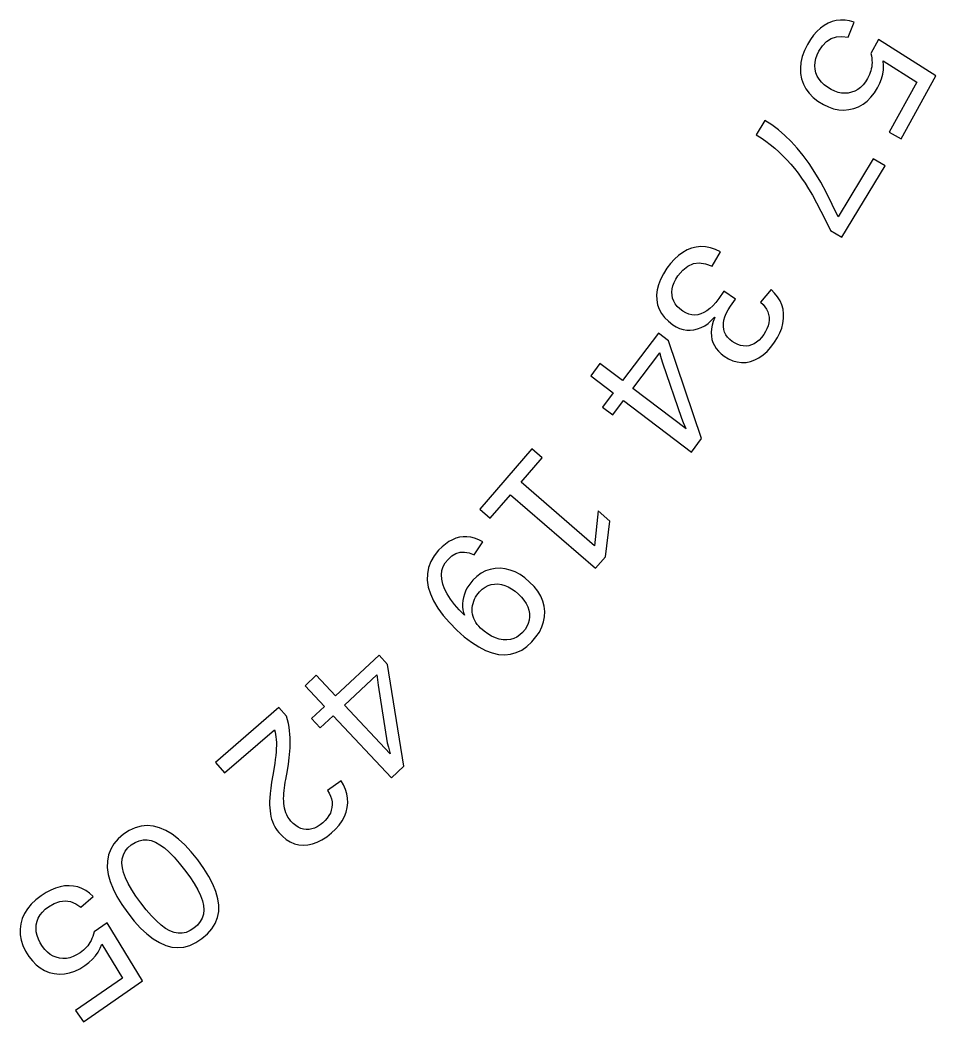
# Model space of a CAD drawing. Header units: metres. Extents: x -119 to 119, y -119 to 119.
# Drawn here: x 63.68 to 104.98, y -98.61 to -53.43 of the extents above; entities that cross this region are included whole.
import ezdxf

# ---------------------------------------------------------------- set-up
doc = ezdxf.new("R2010")
doc.units = ezdxf.units.M

msp = doc.modelspace()

# ---------------------------------------------------------------- linework, layer by layer
for p, q in [((99.9323, -53.6732), (99.7648, -53.7967)), ((100.109, -53.574), (99.9323, -53.6732)), ((100.292, -53.5004), (100.109, -53.574)), ((100.481, -53.4526), (100.292, -53.5004)), ((100.676, -53.4307), (100.481, -53.4526)), ((100.876, -53.4347), (100.676, -53.4307)), ((101.082, -53.4646), (100.876, -53.4347)), ((101.011, -54.2097), (101.293, -53.5203)), ((101.293, -53.5203), (101.082, -53.4646)), ((99.4561, -54.1165), (99.3149, -54.3129)), ((99.6061, -53.9445), (99.4561, -54.1165)), ((99.7648, -53.7967), (99.6061, -53.9445)), ((100.255, -54.2624), (100.485, -54.187)), ((100.485, -54.187), (100.737, -54.1694)), ((100.737, -54.1694), (101.011, -54.2097)), ((99.1825, -54.5335), (99.0479, -54.808)), ((99.3149, -54.3129), (99.1825, -54.5335)), ((99.6974, -54.8361), (99.8614, -54.587)), ((99.8614, -54.587), (100.047, -54.3958)), ((100.047, -54.3958), (100.255, -54.2624)), ((102.391, -54.3135), (102.046, -54.94)), ((104.976, -55.9525), (102.391, -54.3135)), ((98.9495, -55.0762), (98.8874, -55.3381)), ((99.0479, -54.808), (98.9495, -55.0762)), ((99.5574, -55.1718), (99.6154, -55.0055)), ((99.6154, -55.0055), (99.6974, -54.8361)), ((102.046, -54.94), (102.067, -55.0483)), ((102.067, -55.0483), (102.082, -55.1531)), ((98.8874, -55.3381), (98.8616, -55.5936)), ((99.5132, -55.4956), (99.5233, -55.3352)), ((99.527, -55.653), (99.5132, -55.4956)), ((99.5233, -55.3352), (99.5574, -55.1718)), ((102.078, -55.5374), (102.062, -55.6264)), ((102.089, -55.4465), (102.078, -55.5374)), ((102.082, -55.1531), (102.091, -55.2544)), ((102.093, -55.3522), (102.089, -55.4465)), ((102.091, -55.2544), (102.093, -55.3522)), ((102.612, -55.475), (102.593, -55.2775)), ((102.593, -55.2775), (104.11, -56.2362)), ((102.607, -55.6739), (102.612, -55.475)), ((98.8616, -55.5936), (98.8721, -55.8427)), ((98.8721, -55.8427), (98.9188, -56.0855)), ((99.5648, -55.8075), (99.527, -55.653)), ((99.6256, -55.9563), (99.5648, -55.8075)), ((99.708, -56.0961), (99.6256, -55.9563)), ((101.94, -55.9773), (101.896, -56.0637)), ((101.979, -55.8904), (101.94, -55.9773)), ((102.013, -55.8029), (101.979, -55.8904)), ((102.04, -55.7149), (102.013, -55.8029)), ((102.062, -55.6264), (102.04, -55.7149)), ((102.524, -56.076), (102.577, -55.8742)), ((102.577, -55.8742), (102.607, -55.6739)), ((103.414, -58.7913), (104.976, -55.9525)), ((98.9188, -56.0855), (99.0002, -56.3172)), ((99.0002, -56.3172), (99.1147, -56.5331)), ((99.8121, -56.2268), (99.708, -56.0961)), ((99.9378, -56.3484), (99.8121, -56.2268)), ((100.085, -56.461), (99.9378, -56.3484)), ((100.254, -56.5645), (100.085, -56.461)), ((101.579, -56.4674), (101.454, -56.5618)), ((101.695, -56.353), (101.579, -56.4674)), ((101.8, -56.2184), (101.695, -56.353)), ((101.896, -56.0637), (101.8, -56.2184)), ((102.346, -56.4838), (102.447, -56.2792)), ((102.447, -56.2792), (102.524, -56.076)), ((104.11, -56.2362), (102.869, -58.4915)), ((99.1147, -56.5331), (99.2622, -56.7332)), ((99.2622, -56.7332), (99.4427, -56.9175)), ((99.4427, -56.9175), (99.6563, -57.086)), ((100.41, -56.6398), (100.254, -56.5645)), ((100.565, -56.6933), (100.41, -56.6398)), ((100.719, -56.7251), (100.565, -56.6933)), ((100.872, -56.7352), (100.719, -56.7251)), ((101.023, -56.7235), (100.872, -56.7352)), ((101.174, -56.6901), (101.023, -56.7235)), ((101.319, -56.636), (101.174, -56.6901)), ((101.454, -56.5618), (101.319, -56.636)), ((101.874, -57.0863), (102.046, -56.9153)), ((102.046, -56.9153), (102.204, -56.7145)), ((102.204, -56.7145), (102.346, -56.4838)), ((99.6563, -57.086), (99.9029, -57.2386)), ((99.9029, -57.2386), (100.133, -57.3495)), ((100.133, -57.3495), (100.363, -57.4282)), ((101.268, -57.4202), (101.485, -57.3388)), ((101.485, -57.3388), (101.687, -57.2275)), ((101.687, -57.2275), (101.874, -57.0863)), ((100.363, -57.4282), (100.591, -57.4746)), ((100.591, -57.4746), (100.818, -57.4888)), ((100.818, -57.4888), (101.044, -57.4706)), ((101.044, -57.4706), (101.268, -57.4202)), ((97.2632, -57.9565), (96.8676, -58.6101)), ((97.5704, -58.1575), (97.2632, -57.9565)), ((97.8698, -58.3837), (97.5704, -58.1575)), ((96.8676, -58.6101), (97.0885, -58.7496)), ((98.1614, -58.6351), (97.8698, -58.3837)), ((98.4451, -58.9119), (98.1614, -58.6351)), ((102.869, -58.4915), (103.414, -58.7913)), ((97.0885, -58.7496), (97.3017, -58.8961)), ((97.3017, -58.8961), (97.5073, -59.0495)), ((97.5073, -59.0495), (97.7052, -59.21)), ((98.721, -59.2139), (98.4451, -58.9119)), ((97.7052, -59.21), (97.8954, -59.3774)), ((97.8954, -59.3774), (98.0779, -59.5519)), ((98.0779, -59.5519), (98.2543, -59.7346)), ((98.9891, -59.5412), (98.721, -59.2139)), ((99.2529, -59.9013), (98.9891, -59.5412)), ((98.2543, -59.7346), (98.4265, -59.9264)), ((98.4265, -59.9264), (98.5946, -60.1273)), ((99.5162, -60.3014), (99.2529, -59.9013)), ((102.149, -59.6839), (100.565, -62.3008)), ((100.731, -63.2278), (102.681, -60.006)), ((102.681, -60.006), (102.149, -59.6839)), ((98.5946, -60.1273), (98.7584, -60.3373)), ((98.7584, -60.3373), (98.918, -60.5564)), ((99.779, -60.7413), (99.5162, -60.3014)), ((98.918, -60.5564), (99.0735, -60.7845)), ((99.0735, -60.7845), (99.2333, -61.0381)), ((100.041, -61.2213), (99.779, -60.7413)), ((99.2333, -61.0381), (99.4057, -61.3326)), ((99.4057, -61.3326), (99.5909, -61.6681)), ((100.303, -61.7411), (100.041, -61.2213)), ((99.5909, -61.6681), (99.7888, -62.0445)), ((100.565, -62.3008), (100.303, -61.7411)), ((99.7888, -62.0445), (99.9994, -62.4619)), ((99.9994, -62.4619), (100.223, -62.9202)), ((100.223, -62.9202), (100.731, -63.2278)), ((94.1636, -63.6653), (93.9562, -63.7164)), ((94.3748, -63.6452), (94.1636, -63.6653)), ((94.59, -63.6562), (94.3748, -63.6452)), ((94.809, -63.6982), (94.59, -63.6562)), ((95.0318, -63.7713), (94.809, -63.6982)), ((93.3704, -64.0438), (93.1887, -64.2097)), ((93.5588, -63.9063), (93.3704, -64.0438)), ((93.7541, -63.7972), (93.5588, -63.9063)), ((93.9562, -63.7164), (93.7541, -63.7972)), ((94.8835, -64.5354), (95.2585, -63.8754)), ((95.2585, -63.8754), (95.0318, -63.7713)), ((93.0139, -64.4038), (92.8459, -64.6264)), ((93.1887, -64.2097), (93.0139, -64.4038)), ((93.5587, -64.7104), (93.7912, -64.5245)), ((93.7912, -64.5245), (94.0398, -64.414)), ((94.0398, -64.414), (94.3048, -64.379)), ((94.3048, -64.379), (94.586, -64.4195)), ((94.586, -64.4195), (94.8835, -64.5354)), ((92.6855, -64.8783), (92.5587, -65.1244)), ((92.8459, -64.6264), (92.6855, -64.8783)), ((93.2481, -65.121), (93.3426, -64.9718)), ((93.3426, -64.9718), (93.5587, -64.7104)), ((92.4654, -65.3649), (92.4058, -65.5995)), ((92.5587, -65.1244), (92.4654, -65.3649)), ((93.0848, -65.5558), (93.1192, -65.413)), ((93.1192, -65.413), (93.1737, -65.268)), ((93.1737, -65.268), (93.2481, -65.121)), ((92.4058, -65.5995), (92.3797, -65.8284)), ((92.3797, -65.8284), (92.3871, -66.0515)), ((93.0704, -65.6965), (93.0848, -65.5558)), ((93.076, -65.8351), (93.0704, -65.6965)), ((93.1027, -65.9702), (93.076, -65.8351)), ((95.4156, -65.6497), (95.1804, -65.9879)), ((95.9361, -66.0116), (95.4156, -65.6497)), ((97.5397, -65.5798), (97.0727, -66.1516)), ((97.7027, -65.7402), (97.5397, -65.5798)), ((97.8385, -65.91), (97.7027, -65.7402)), ((97.9469, -66.089), (97.8385, -65.91)), ((92.3871, -66.0515), (92.4273, -66.2664)), ((92.4273, -66.2664), (92.4999, -66.4697)), ((93.1515, -66.0994), (93.1027, -65.9702)), ((93.2224, -66.2228), (93.1515, -66.0994)), ((93.3152, -66.3404), (93.2224, -66.2228)), ((93.4302, -66.4521), (93.3152, -66.3404)), ((94.9199, -66.3112), (94.7867, -66.4385)), ((95.0512, -66.161), (94.9199, -66.3112)), ((95.1804, -65.9879), (95.0512, -66.161)), ((95.6064, -66.4984), (95.7101, -66.3368)), ((95.7101, -66.3368), (95.9361, -66.0116)), ((97.0727, -66.1516), (97.1784, -66.2529)), ((97.1784, -66.2529), (97.2669, -66.3592)), ((97.2669, -66.3592), (97.3383, -66.4702)), ((98.028, -66.2773), (97.9469, -66.089)), ((98.0819, -66.4749), (98.028, -66.2773)), ((92.4999, -66.4697), (92.6048, -66.6615)), ((92.6048, -66.6615), (92.7421, -66.8419)), ((92.7421, -66.8419), (92.9117, -67.0108)), ((93.5672, -66.558), (93.4302, -66.4521)), ((93.6971, -66.6361), (93.5672, -66.558)), ((93.8289, -66.6914), (93.6971, -66.6361)), ((93.9626, -66.7238), (93.8289, -66.6914)), ((94.0981, -66.7333), (93.9626, -66.7238)), ((94.2357, -66.7199), (94.0981, -66.7333)), ((94.3751, -66.6837), (94.2357, -66.7199)), ((94.5143, -66.6248), (94.3751, -66.6837)), ((94.6515, -66.5431), (94.5143, -66.6248)), ((94.7867, -66.4385), (94.6515, -66.5431)), ((94.8487, -66.9791), (94.9917, -66.8286)), ((95.0048, -66.8378), (94.9366, -67.0172)), ((94.9917, -66.8286), (95.0048, -66.8378)), ((95.4176, -66.9589), (95.4602, -66.8094)), ((95.4602, -66.8094), (95.5232, -66.6559)), ((95.5232, -66.6559), (95.6064, -66.4984)), ((97.3383, -66.4702), (97.3925, -66.5862)), ((97.3925, -66.5862), (97.4295, -66.7069)), ((97.4295, -66.7069), (97.4494, -66.8325)), ((97.4494, -66.8325), (97.4521, -66.9612)), ((98.1084, -66.6818), (98.0819, -66.4749)), ((98.1075, -66.8938), (98.1084, -66.6818)), ((92.9117, -67.0108), (93.1136, -67.1682)), ((93.1136, -67.1682), (93.2658, -67.262)), ((93.2658, -67.262), (93.4206, -67.3335)), ((94.2324, -67.3585), (94.3931, -67.297)), ((94.3931, -67.297), (94.5494, -67.2132)), ((94.5494, -67.2132), (94.7012, -67.1073)), ((94.7012, -67.1073), (94.8487, -66.9791)), ((94.8871, -67.1911), (94.8565, -67.3592)), ((94.9366, -67.0172), (94.8871, -67.1911)), ((95.3935, -67.2457), (95.3954, -67.1043)), ((95.4117, -67.3808), (95.3935, -67.2457)), ((95.3954, -67.1043), (95.4176, -66.9589)), ((97.4064, -67.2201), (97.3578, -67.3502)), ((97.4378, -67.0904), (97.4064, -67.2201)), ((97.4521, -66.9612), (97.4378, -67.0904)), ((98.0249, -67.3195), (98.0797, -67.1064)), ((98.0797, -67.1064), (98.1075, -66.8938)), ((92.4691, -67.5535), (90.8476, -69.691)), ((92.9209, -67.8962), (92.4691, -67.5535)), ((93.4206, -67.3335), (93.5782, -67.3829)), ((93.5782, -67.3829), (93.7385, -67.41)), ((93.7385, -67.41), (93.9016, -67.415)), ((93.9016, -67.415), (94.0673, -67.3978)), ((94.0673, -67.3978), (94.2324, -67.3585)), ((94.8565, -67.3592), (94.8448, -67.5217)), ((94.8448, -67.5217), (94.8518, -67.6786)), ((94.8518, -67.6786), (94.8777, -67.8298)), ((95.4495, -67.5073), (95.4117, -67.3808)), ((95.5067, -67.625), (95.4495, -67.5073)), ((95.5834, -67.7339), (95.5067, -67.625)), ((95.6795, -67.8342), (95.5834, -67.7339)), ((97.1068, -67.7466), (97.0005, -67.861)), ((97.2094, -67.612), (97.1068, -67.7466)), ((97.2922, -67.4809), (97.2094, -67.612)), ((97.3578, -67.3502), (97.2922, -67.4809)), ((97.6982, -67.9617), (97.8341, -67.7471)), ((97.8341, -67.7471), (97.943, -67.5331)), ((97.943, -67.5331), (98.0249, -67.3195)), ((94.4112, -72.3017), (92.9209, -67.8962)), ((94.8777, -67.8298), (94.9223, -67.9746)), ((94.9223, -67.9746), (94.9859, -68.1121)), ((94.9859, -68.1121), (95.0685, -68.242)), ((95.7951, -67.9257), (95.6795, -67.8342)), ((95.9195, -68.0031), (95.7951, -67.9257)), ((96.0436, -68.0623), (95.9195, -68.0031)), ((96.1675, -68.1031), (96.0436, -68.0623)), ((96.2911, -68.1256), (96.1675, -68.1031)), ((96.4145, -68.1297), (96.2911, -68.1256)), ((96.5376, -68.1156), (96.4145, -68.1297)), ((96.659, -68.0824), (96.5376, -68.1156)), ((96.7766, -68.0289), (96.659, -68.0824)), ((96.8904, -67.9551), (96.7766, -68.0289)), ((97.0005, -67.861), (96.8904, -67.9551)), ((97.36, -68.3707), (97.5321, -68.1812)), ((97.5321, -68.1812), (97.6982, -67.9617)), ((91.3073, -70.0397), (92.5215, -68.4392)), ((92.5215, -68.4392), (92.5467, -68.5399)), ((92.5467, -68.5399), (92.6538, -68.8935)), ((95.0685, -68.242), (95.1701, -68.3644)), ((95.1701, -68.3644), (95.2907, -68.4794)), ((95.2907, -68.4794), (95.4304, -68.5868)), ((95.4304, -68.5868), (95.6251, -68.7061)), ((96.8073, -68.7588), (96.9976, -68.6594)), ((96.9976, -68.6594), (97.1818, -68.5301)), ((97.1818, -68.5301), (97.36, -68.3707)), ((89.8286, -68.918), (89.4109, -69.4685)), ((90.8476, -69.691), (89.8286, -68.918)), ((92.6538, -68.8935), (93.5, -71.3879)), ((95.6251, -68.7061), (95.8206, -68.7938)), ((95.8206, -68.7938), (96.017, -68.8498)), ((96.017, -68.8498), (96.2142, -68.8742)), ((96.2142, -68.8742), (96.4122, -68.8669)), ((96.4122, -68.8669), (96.611, -68.828)), ((96.611, -68.828), (96.8073, -68.7588)), ((89.4109, -69.4685), (90.4299, -70.2415)), ((90.4299, -70.2415), (89.944, -70.882)), ((93.7092, -71.862), (91.3073, -70.0397)), ((89.944, -70.882), (90.4037, -71.2308)), ((90.4037, -71.2308), (90.8896, -70.5902)), ((90.8896, -70.5902), (93.9489, -72.9111)), ((93.5, -71.3879), (93.5786, -71.5789)), ((93.5786, -71.5789), (93.7024, -71.8501)), ((93.7024, -71.8501), (93.7092, -71.862)), ((93.9489, -72.9111), (94.4112, -72.3017)), ((86.7547, -72.7652), (84.4102, -75.4799)), ((86.2725, -74.2752), (87.2255, -73.1717)), ((87.2255, -73.1717), (86.7547, -72.7652)), ((89.5836, -77.1347), (86.2725, -74.2752)), ((84.881, -75.8864), (85.7915, -74.8322)), ((85.7915, -74.8322), (89.6316, -78.1486)), ((84.4102, -75.4799), (84.881, -75.8864)), ((89.7462, -75.568), (89.5836, -77.1347)), ((90.2692, -76.0196), (89.7462, -75.568)), ((90.0728, -77.6377), (90.2692, -76.0196)), ((83.3347, -76.7963), (83.1762, -76.8621)), ((83.4945, -76.752), (83.3347, -76.7963)), ((83.6576, -76.73), (83.4945, -76.752)), ((83.8261, -76.7305), (83.6576, -76.73)), ((84, -76.7533), (83.8261, -76.7305)), ((84.1792, -76.7985), (84, -76.7533)), ((84.3637, -76.8661), (84.1792, -76.7985)), ((82.709, -77.1883), (82.5559, -77.3399)), ((82.8634, -77.0581), (82.709, -77.1883)), ((83.0191, -76.9494), (82.8634, -77.0581)), ((83.1762, -76.8621), (83.0191, -76.9494)), ((84.1555, -77.5411), (84.5536, -76.9561)), ((84.5536, -76.9561), (84.3637, -76.8661)), ((82.3545, -77.5866), (82.2025, -77.845)), ((82.5559, -77.3399), (82.3545, -77.5866)), ((82.9772, -77.7517), (83.1509, -77.5956)), ((83.1509, -77.5956), (83.3338, -77.4879)), ((83.3338, -77.4879), (83.5256, -77.4286)), ((83.5256, -77.4286), (83.7265, -77.4177)), ((83.7265, -77.4177), (83.9365, -77.4552)), ((83.9365, -77.4552), (84.1555, -77.5411)), ((89.6316, -78.1486), (90.0728, -77.6377)), ((82.0999, -78.115), (82.0467, -78.3968)), ((82.2025, -77.845), (82.0999, -78.115)), ((82.7044, -78.2572), (82.7607, -78.0778)), ((82.7607, -78.0778), (82.8516, -77.9093)), ((82.8516, -77.9093), (82.9772, -77.7517)), ((85.3251, -78.1507), (85.0969, -78.1589)), ((85.5563, -78.1745), (85.3251, -78.1507)), ((82.0467, -78.3968), (82.0428, -78.6902)), ((82.6826, -78.4475), (82.7044, -78.2572)), ((82.6954, -78.6486), (82.6826, -78.4475)), ((84.2805, -78.5163), (84.1005, -78.6868)), ((84.4702, -78.3783), (84.2805, -78.5163)), ((84.6694, -78.2728), (84.4702, -78.3783)), ((84.8784, -78.1996), (84.6694, -78.2728)), ((85.0969, -78.1589), (84.8784, -78.1996)), ((85.7839, -78.23), (85.5563, -78.1745)), ((86.008, -78.3174), (85.7839, -78.23)), ((86.2284, -78.4364), (86.008, -78.3174)), ((86.4452, -78.5873), (86.2284, -78.4364)), ((86.6585, -78.7699), (86.4452, -78.5873)), ((82.0428, -78.6902), (82.0884, -78.9953)), ((82.0884, -78.9953), (82.1826, -79.3084)), ((82.7428, -78.8607), (82.6954, -78.6486)), ((82.8241, -79.0813), (82.7428, -78.8607)), ((83.833, -79.0525), (83.7676, -79.185)), ((83.9103, -78.9253), (83.833, -79.0525)), ((83.9995, -78.8034), (83.9103, -78.9253)), ((84.1005, -78.6868), (83.9995, -78.8034)), ((84.5224, -79.095), (84.6499, -79.0032)), ((84.6499, -79.0032), (84.784, -78.9336)), ((84.784, -78.9336), (84.9245, -78.8864)), ((84.9245, -78.8864), (85.0716, -78.8616)), ((85.0716, -78.8616), (85.2252, -78.8591)), ((85.2252, -78.8591), (85.3818, -78.8792)), ((85.3818, -78.8792), (85.5374, -78.9213)), ((85.5374, -78.9213), (85.692, -78.9857)), ((85.692, -78.9857), (85.8457, -79.0722)), ((86.8585, -78.9767), (86.6585, -78.7699)), ((87.0239, -79.1894), (86.8585, -78.9767)), ((82.1826, -79.3084), (82.3248, -79.6256)), ((82.9381, -79.3078), (82.8241, -79.0813)), ((83.0849, -79.5401), (82.9381, -79.3078)), ((83.6724, -79.4658), (83.6443, -79.6098)), ((83.7141, -79.3228), (83.6724, -79.4658)), ((83.7676, -79.185), (83.7141, -79.3228)), ((84.1741, -79.5444), (84.2197, -79.4552)), ((84.2197, -79.4552), (84.2728, -79.3696)), ((84.2728, -79.3696), (84.3334, -79.2876)), ((84.3334, -79.2876), (84.4015, -79.2093)), ((84.4015, -79.2093), (84.5224, -79.095)), ((85.8457, -79.0722), (85.9983, -79.1808)), ((85.9983, -79.1808), (86.15, -79.3116)), ((86.15, -79.3116), (86.2874, -79.4521)), ((86.2874, -79.4521), (86.403, -79.5952)), ((87.1548, -79.4079), (87.0239, -79.1894)), ((87.2511, -79.6321), (87.1548, -79.4079)), ((82.3248, -79.6256), (82.5151, -79.9471)), ((82.5151, -79.9471), (82.7533, -80.2728)), ((83.2645, -79.7783), (83.0849, -79.5401)), ((83.4769, -80.0223), (83.2645, -79.7783)), ((83.6443, -79.6098), (83.6306, -79.75)), ((83.6306, -79.75), (83.6316, -79.8863)), ((83.6316, -79.8863), (83.6472, -80.0188)), ((84.0663, -80.0288), (84.0701, -79.9307)), ((84.0701, -79.9307), (84.0832, -79.8323)), ((84.0832, -79.8323), (84.1054, -79.7337)), ((84.1054, -79.7337), (84.136, -79.6372)), ((84.136, -79.6372), (84.1741, -79.5444)), ((86.403, -79.5952), (86.4968, -79.741)), ((86.4968, -79.741), (86.5689, -79.8895)), ((86.5689, -79.8895), (86.6192, -80.0406)), ((87.3129, -79.8622), (87.2511, -79.6321)), ((87.3401, -80.0981), (87.3129, -79.8622)), ((82.7533, -80.2728), (83.0395, -80.6028)), ((83.722, -80.2722), (83.4769, -80.0223)), ((83.6472, -80.0188), (83.6773, -80.1474)), ((83.6773, -80.1474), (83.722, -80.2722)), ((84.0716, -80.1268), (84.0663, -80.0288)), ((84.0862, -80.2246), (84.0716, -80.1268)), ((84.1099, -80.3221), (84.0862, -80.2246)), ((84.1426, -80.4182), (84.1099, -80.3221)), ((86.6192, -80.0406), (86.6477, -80.1943)), ((86.6542, -80.3473), (86.6377, -80.4957)), ((86.6477, -80.1943), (86.6542, -80.3473)), ((87.2887, -80.5686), (87.3322, -80.3351)), ((87.3322, -80.3351), (87.3401, -80.0981)), ((83.0395, -80.6028), (83.3738, -80.9369)), ((84.1842, -80.5108), (84.1426, -80.4182)), ((84.2347, -80.5997), (84.1842, -80.5108)), ((84.294, -80.6851), (84.2347, -80.5997)), ((84.3621, -80.7669), (84.294, -80.6851)), ((84.4391, -80.8451), (84.3621, -80.7669)), ((84.6067, -80.9903), (84.4391, -80.8451)), ((86.536, -80.7783), (86.4509, -80.9127)), ((86.5983, -80.6393), (86.536, -80.7783)), ((86.6377, -80.4957), (86.5983, -80.6393)), ((87.0947, -81.0247), (87.2095, -80.7984)), ((87.2095, -80.7984), (87.2887, -80.5686)), ((83.3738, -80.9369), (83.7131, -81.2367)), ((83.7131, -81.2367), (84.0422, -81.4896)), ((84.7753, -81.1126), (84.6067, -80.9903)), ((84.9449, -81.2118), (84.7753, -81.1126)), ((85.1157, -81.2881), (84.9449, -81.2118)), ((85.2875, -81.3414), (85.1157, -81.2881)), ((85.9412, -81.3175), (85.7897, -81.3601)), ((86.0839, -81.2504), (85.9412, -81.3175)), ((86.2177, -81.1586), (86.0839, -81.2504)), ((86.3428, -81.0423), (86.2177, -81.1586)), ((86.4509, -80.9127), (86.3428, -81.0423)), ((86.7581, -81.4664), (86.9442, -81.2473)), ((86.9442, -81.2473), (87.0947, -81.0247)), ((84.0422, -81.4896), (84.3612, -81.6957)), ((84.3612, -81.6957), (84.67, -81.8548)), ((85.4604, -81.3717), (85.2875, -81.3414)), ((85.6295, -81.3782), (85.4604, -81.3717)), ((85.7897, -81.3601), (85.6295, -81.3782)), ((86.302, -81.8375), (86.5356, -81.6747)), ((86.5356, -81.6747), (86.7581, -81.4664)), ((79.8667, -82.0691), (77.9104, -83.9052)), ((80.2547, -82.4825), (79.8667, -82.0691)), ((84.67, -81.8548), (84.9686, -81.9671)), ((84.9686, -81.9671), (85.2571, -82.0325)), ((85.2571, -82.0325), (85.5349, -82.0521)), ((85.5349, -82.0521), (85.8017, -82.0262)), ((85.8017, -82.0262), (86.0574, -81.9546)), ((86.0574, -81.9546), (86.302, -81.8375)), ((80.9872, -87.0752), (80.2547, -82.4825)), ((77.0351, -82.9726), (76.5312, -83.4455)), ((77.9104, -83.9052), (77.0351, -82.9726)), ((78.3053, -84.3259), (79.7701, -82.951)), ((79.7701, -82.951), (79.7782, -83.0546)), ((79.7782, -83.0546), (79.8245, -83.4211)), ((76.5312, -83.4455), (77.4066, -84.3781)), ((79.8245, -83.4211), (80.2416, -86.0219)), ((75.3547, -84.4358), (72.4984, -86.9025)), ((75.692, -84.8263), (75.3547, -84.4358)), ((77.4066, -84.3781), (76.8203, -84.9283)), ((80.3686, -86.5243), (78.3053, -84.3259)), ((75.7399, -84.9908), (75.692, -84.8263)), ((76.8203, -84.9283), (77.2152, -85.349)), ((77.2152, -85.349), (77.8014, -84.7988)), ((77.8014, -84.7988), (80.4294, -87.5987)), ((75.78, -85.1539), (75.7399, -84.9908)), ((75.8121, -85.3154), (75.78, -85.1539)), ((75.8363, -85.4756), (75.8121, -85.3154)), ((72.905, -87.3733), (75.152, -85.4327)), ((75.152, -85.4327), (75.1807, -85.5342)), ((75.1807, -85.5342), (75.2038, -85.6422)), ((75.2038, -85.6422), (75.2212, -85.7568)), ((75.2212, -85.7568), (75.2328, -85.8779)), ((75.8526, -85.6343), (75.8363, -85.4756)), ((75.861, -85.7916), (75.8526, -85.6343)), ((75.8637, -85.9474), (75.861, -85.7916)), ((75.2343, -86.2822), (75.2242, -86.4348)), ((75.2328, -85.8779), (75.2389, -86.0055)), ((75.2392, -86.1396), (75.2343, -86.2822)), ((75.2389, -86.0055), (75.2392, -86.1396)), ((75.8489, -86.4039), (75.8576, -86.2536)), ((75.8576, -86.2536), (75.8625, -86.1014)), ((75.8625, -86.1014), (75.8637, -85.9474)), ((80.2416, -86.0219), (80.2871, -86.2233)), ((80.2871, -86.2233), (80.3639, -86.5114)), ((75.2089, -86.5975), (75.1883, -86.7702)), ((75.2242, -86.4348), (75.2089, -86.5975)), ((75.7807, -86.9867), (75.8201, -86.6989)), ((75.8201, -86.6989), (75.8364, -86.5523)), ((75.8364, -86.5523), (75.8489, -86.4039)), ((80.3639, -86.5114), (80.3686, -86.5243)), ((72.4984, -86.9025), (72.905, -87.3733)), ((75.1626, -86.9529), (75.0745, -87.4867)), ((75.1883, -86.7702), (75.1626, -86.9529)), ((75.7363, -87.2663), (75.7807, -86.9867)), ((80.4294, -87.5987), (80.9872, -87.0752)), ((75.0745, -87.4867), (75.0272, -87.7929)), ((75.6625, -87.6705), (75.7363, -87.2663)), ((74.9896, -88.0639), (74.9617, -88.3)), ((75.0272, -87.7929), (74.9896, -88.0639)), ((75.5899, -88.178), (75.6042, -88.0546)), ((75.6042, -88.0546), (75.6211, -87.9288)), ((75.6211, -87.9288), (75.6405, -87.8008)), ((75.6405, -87.8008), (75.6625, -87.6705)), ((78.1573, -87.73), (77.5469, -88.166)), ((78.2727, -87.9226), (78.1573, -87.73)), ((78.3603, -88.1186), (78.2727, -87.9226)), ((74.9436, -88.5009), (74.9352, -88.6669)), ((74.9617, -88.3), (74.9436, -88.5009)), ((75.5679, -88.5344), (75.5705, -88.4181)), ((75.5704, -88.6481), (75.5679, -88.5344)), ((75.5705, -88.4181), (75.5782, -88.2991)), ((75.5782, -88.2991), (75.5899, -88.178)), ((77.5469, -88.166), (77.6248, -88.2934)), ((77.6248, -88.2934), (77.6848, -88.4211)), ((77.6848, -88.4211), (77.7269, -88.5493)), ((78.4201, -88.318), (78.3603, -88.1186)), ((78.4521, -88.5207), (78.4201, -88.318)), ((78.4563, -88.7268), (78.4521, -88.5207)), ((74.9352, -88.6669), (74.9347, -88.8126)), ((74.9347, -88.8126), (74.9406, -88.9529)), ((74.9406, -88.9529), (74.9526, -89.0878)), ((75.5779, -88.7592), (75.5704, -88.6481)), ((75.5906, -88.8676), (75.5779, -88.7592)), ((75.6082, -88.9735), (75.5906, -88.8676)), ((75.6329, -89.0768), (75.6082, -88.9735)), ((77.7458, -88.9364), (77.7171, -89.0636)), ((77.7269, -88.5493), (77.7511, -88.6779)), ((77.7574, -88.8069), (77.7458, -88.9364)), ((77.7511, -88.6779), (77.7574, -88.8069)), ((78.3817, -89.1443), (78.4328, -88.9363)), ((78.4328, -88.9363), (78.4563, -88.7268)), ((74.9526, -89.0878), (74.9708, -89.2174)), ((74.9708, -89.2174), (74.9953, -89.3417)), ((74.9953, -89.3417), (75.026, -89.4605)), ((75.667, -89.1775), (75.6329, -89.0768)), ((75.7104, -89.2754), (75.667, -89.1775)), ((75.7632, -89.3705), (75.7104, -89.2754)), ((75.8254, -89.4629), (75.7632, -89.3705)), ((77.5348, -89.4169), (77.4418, -89.5251)), ((77.6116, -89.3039), (77.5348, -89.4169)), ((77.6724, -89.1861), (77.6116, -89.3039)), ((77.7171, -89.0636), (77.6724, -89.1861)), ((78.1995, -89.5401), (78.304, -89.3456)), ((78.304, -89.3456), (78.3817, -89.1443)), ((68.873, -89.8479), (68.6066, -89.9714)), ((69.143, -89.774), (68.873, -89.8479)), ((69.4166, -89.7497), (69.143, -89.774)), ((69.6937, -89.7752), (69.4166, -89.7497)), ((69.9744, -89.8503), (69.6937, -89.7752)), ((70.2573, -89.9739), (69.9744, -89.8503)), ((75.026, -89.4605), (75.0628, -89.5742)), ((75.0628, -89.5742), (75.1062, -89.6825)), ((75.1062, -89.6825), (75.156, -89.7855)), ((75.156, -89.7855), (75.2125, -89.8831)), ((75.2125, -89.8831), (75.2755, -89.9754)), ((75.897, -89.5526), (75.8254, -89.4629)), ((76.0022, -89.6627), (75.897, -89.5526)), ((76.1112, -89.7539), (76.0022, -89.6627)), ((76.224, -89.8261), (76.1112, -89.7539)), ((76.3407, -89.8794), (76.224, -89.8261)), ((76.4612, -89.9137), (76.3407, -89.8794)), ((76.9613, -89.8632), (76.8365, -89.9039)), ((77.0856, -89.8037), (76.9613, -89.8632)), ((77.2095, -89.7255), (77.0856, -89.8037)), ((77.3328, -89.6286), (77.2095, -89.7255)), ((77.4418, -89.5251), (77.3328, -89.6286)), ((77.9103, -89.9091), (78.0682, -89.728)), ((78.0682, -89.728), (78.1995, -89.5401)), ((68.106, -90.3513), (67.9149, -90.5753)), ((68.3438, -90.1446), (68.106, -90.3513)), ((68.6066, -89.9714), (68.3438, -90.1446)), ((70.5416, -90.1448), (70.2573, -89.9739)), ((70.8273, -90.3627), (70.5416, -90.1448)), ((75.2755, -89.9754), (75.3449, -90.0624)), ((75.3449, -90.0624), (75.5125, -90.2367)), ((75.5125, -90.2367), (75.687, -90.3797)), ((76.5855, -89.9291), (76.4612, -89.9137)), ((76.7113, -89.9259), (76.5855, -89.9291)), ((76.8365, -89.9039), (76.7113, -89.9259)), ((77.2945, -90.3956), (77.5091, -90.2554)), ((77.5091, -90.2554), (77.7256, -90.0834)), ((77.7256, -90.0834), (77.9103, -89.9091)), ((67.9149, -90.5753), (67.7703, -90.8166)), ((68.4264, -90.9117), (68.545, -90.7614)), ((68.545, -90.7614), (68.6983, -90.6251)), ((68.6983, -90.6251), (68.8715, -90.5133)), ((68.8715, -90.5133), (69.0483, -90.4382)), ((69.0483, -90.4382), (69.2286, -90.3997)), ((69.2286, -90.3997), (69.4124, -90.3979)), ((69.4124, -90.3979), (69.5996, -90.4329)), ((69.5996, -90.4329), (69.7904, -90.5045)), ((69.7904, -90.5045), (69.9872, -90.6143)), ((69.9872, -90.6143), (70.1929, -90.763)), ((70.1929, -90.763), (70.4074, -90.9505)), ((71.1143, -90.6278), (70.8273, -90.3627)), ((71.4028, -90.94), (71.1143, -90.6278)), ((75.687, -90.3797), (75.8685, -90.4915)), ((75.8685, -90.4915), (76.057, -90.572)), ((76.057, -90.572), (76.2524, -90.6212)), ((76.2524, -90.6212), (76.4548, -90.6392)), ((76.4548, -90.6392), (76.6619, -90.6259)), ((76.6619, -90.6259), (76.8709, -90.5808)), ((76.8709, -90.5808), (77.0817, -90.5041)), ((77.0817, -90.5041), (77.2945, -90.3956)), ((67.6724, -91.0752), (67.621, -91.3511)), ((67.7703, -90.8166), (67.6724, -91.0752)), ((68.2779, -91.4461), (68.2928, -91.254)), ((68.2928, -91.254), (68.3423, -91.0758)), ((68.3423, -91.0758), (68.4264, -90.9117)), ((70.4074, -90.9505), (70.6307, -91.1768)), ((70.6307, -91.1768), (70.8629, -91.442)), ((71.6926, -91.2994), (71.4028, -90.94)), ((67.621, -91.3511), (67.6162, -91.6443)), ((67.6162, -91.6443), (67.6572, -91.9531)), ((68.2975, -91.6521), (68.2779, -91.4461)), ((68.3513, -91.8742), (68.2975, -91.6521)), ((70.8629, -91.442), (71.1038, -91.746)), ((71.9665, -91.6825), (71.6926, -91.2994)), ((72.1945, -92.049), (71.9665, -91.6825)), ((67.6572, -91.9531), (67.7433, -92.2749)), ((68.4391, -92.1136), (68.3513, -91.8742)), ((68.5608, -92.3702), (68.4391, -92.1136)), ((71.1038, -91.746), (71.3383, -92.0686)), ((71.3383, -92.0686), (71.5362, -92.3696)), ((72.3764, -92.3989), (72.1945, -92.049)), ((65.2798, -92.5739), (65.0691, -92.6614)), ((65.4877, -92.512), (65.2798, -92.5739)), ((65.6926, -92.4758), (65.4877, -92.512)), ((65.8946, -92.4652), (65.6926, -92.4758)), ((66.0918, -92.4808), (65.8946, -92.4652)), ((66.2824, -92.5219), (66.0918, -92.4808)), ((66.4665, -92.5888), (66.2824, -92.5219)), ((66.6441, -92.6813), (66.4665, -92.5888)), ((67.7433, -92.2749), (67.8743, -92.6098)), ((67.8743, -92.6098), (68.0504, -92.9578)), ((68.7165, -92.6441), (68.5608, -92.3702)), ((71.5362, -92.3696), (71.6974, -92.6492)), ((72.5123, -92.7321), (72.3764, -92.3989)), ((64.6387, -92.9135), (64.3961, -93.0996)), ((64.8553, -92.7746), (64.6387, -92.9135)), ((65.0691, -92.6614), (64.8553, -92.7746)), ((66.4207, -93.4355), (66.9798, -92.9432)), ((66.8152, -92.7994), (66.6441, -92.6813)), ((66.9798, -92.9432), (66.8152, -92.7994)), ((68.0504, -92.9578), (68.2716, -93.3188)), ((68.9061, -92.9353), (68.7165, -92.6441)), ((69.1297, -93.2437), (68.9061, -92.9353)), ((71.6974, -92.6492), (71.8219, -92.9073)), ((71.8219, -92.9073), (71.9097, -93.1439)), ((72.6022, -93.0488), (72.5123, -92.7321)), ((72.6461, -93.3488), (72.6022, -93.0488)), ((64.0169, -93.5033), (63.8803, -93.7207)), ((64.1889, -93.2962), (64.0169, -93.5033)), ((64.3961, -93.0996), (64.1889, -93.2962)), ((64.8169, -93.5286), (64.9656, -93.4133)), ((64.9656, -93.4133), (65.2231, -93.2629)), ((65.2231, -93.2629), (65.4746, -93.1742)), ((65.4746, -93.1742), (65.7202, -93.1471)), ((65.7202, -93.1471), (65.9597, -93.1816)), ((65.9597, -93.1816), (66.1932, -93.2777)), ((66.1932, -93.2777), (66.4207, -93.4355)), ((68.2716, -93.3188), (68.5377, -93.6928)), ((69.3739, -93.5526), (69.1297, -93.2437)), ((71.9097, -93.1439), (71.9609, -93.359)), ((71.9609, -93.359), (71.976, -93.5577)), ((72.6421, -93.6337), (72.6461, -93.3488)), ((63.779, -93.9486), (63.713, -94.1869)), ((63.8803, -93.7207), (63.779, -93.9486)), ((64.4501, -94.0695), (64.5076, -93.9223)), ((64.5076, -93.9223), (64.5879, -93.7831)), ((64.5879, -93.7831), (64.691, -93.6519)), ((64.691, -93.6519), (64.8169, -93.5286)), ((68.5377, -93.6928), (68.8301, -94.0561)), ((69.6079, -93.8217), (69.3739, -93.5526)), ((69.8316, -94.0511), (69.6079, -93.8217)), ((71.9008, -93.9204), (71.8106, -94.0844)), ((71.9559, -93.7449), (71.9008, -93.9204)), ((71.976, -93.5577), (71.9559, -93.7449)), ((72.4863, -94.1619), (72.5888, -93.9048)), ((72.5888, -93.9048), (72.6421, -93.6337)), ((63.713, -94.1869), (63.6831, -94.4306)), ((64.4037, -94.385), (64.4153, -94.2247)), ((64.4154, -94.5469), (64.4037, -94.385)), ((64.4153, -94.2247), (64.4501, -94.0695)), ((67.6108, -94.1414), (67.0238, -94.5497)), ((69.1989, -96.7581), (67.6108, -94.1414)), ((68.8301, -94.0561), (69.1197, -94.3716)), ((69.1197, -94.3716), (69.4065, -94.6394)), ((70.045, -94.2408), (69.8316, -94.0511)), ((70.2482, -94.3906), (70.045, -94.2408)), ((70.441, -94.5007), (70.2482, -94.3906)), ((71.5249, -94.3775), (71.3501, -94.4908)), ((71.6853, -94.2368), (71.5249, -94.3775)), ((71.8106, -94.0844), (71.6853, -94.2368)), ((72.1336, -94.6345), (72.3346, -94.4052)), ((72.3346, -94.4052), (72.4863, -94.1619)), ((63.6831, -94.4306), (63.6897, -94.6749)), ((63.6897, -94.6749), (63.733, -94.9196)), ((64.4506, -94.7102), (64.4154, -94.5469)), ((64.5092, -94.875), (64.4506, -94.7102)), ((66.924, -94.8511), (66.8825, -94.9397)), ((66.9613, -94.7565), (66.924, -94.8511)), ((66.9946, -94.656), (66.9613, -94.7565)), ((67.0238, -94.5497), (66.9946, -94.656)), ((69.4065, -94.6394), (69.6906, -94.8595)), ((69.6906, -94.8595), (69.9719, -95.0317)), ((70.6275, -94.5729), (70.441, -94.5007)), ((70.8116, -94.608), (70.6275, -94.5729)), ((70.9935, -94.606), (70.8116, -94.608)), ((71.1729, -94.5669), (70.9935, -94.606)), ((71.3501, -94.4908), (71.1729, -94.5669)), ((71.6151, -95.0276), (71.8833, -94.85)), ((71.8833, -94.85), (72.1336, -94.6345)), ((63.733, -94.9196), (63.8129, -95.1649)), ((63.8129, -95.1649), (63.9294, -95.4108)), ((64.5913, -95.0414), (64.5092, -94.875)), ((64.6968, -95.2092), (64.5913, -95.0414)), ((64.8031, -95.3459), (64.6968, -95.2092)), ((66.6104, -95.3078), (66.5418, -95.3714)), ((66.6741, -95.2413), (66.6104, -95.3078)), ((66.733, -95.1717), (66.6741, -95.2413)), ((66.7871, -95.0991), (66.733, -95.1717)), ((66.8368, -95.0223), (66.7871, -95.0991)), ((66.8825, -94.9397), (66.8368, -95.0223)), ((67.1999, -95.4561), (67.293, -95.2802)), ((67.293, -95.2802), (67.364, -95.095)), ((67.364, -95.095), (68.297, -96.6276)), ((69.9719, -95.0317), (70.2504, -95.1562)), ((70.2504, -95.1562), (70.5265, -95.2317)), ((70.5265, -95.2317), (70.801, -95.2566)), ((70.801, -95.2566), (71.074, -95.2309)), ((71.074, -95.2309), (71.3454, -95.1545)), ((71.3454, -95.1545), (71.6151, -95.0276)), ((63.9294, -95.4108), (64.0826, -95.6571)), ((64.0826, -95.6571), (64.2398, -95.8588)), ((64.9181, -95.4627), (64.8031, -95.3459)), ((65.0418, -95.5594), (64.9181, -95.4627)), ((65.1741, -95.6363), (65.0418, -95.5594)), ((65.315, -95.6931), (65.1741, -95.6363)), ((65.4646, -95.7301), (65.315, -95.6931)), ((65.6188, -95.7461), (65.4646, -95.7301)), ((65.7729, -95.7396), (65.6188, -95.7461)), ((65.9272, -95.7108), (65.7729, -95.7396)), ((66.0814, -95.6595), (65.9272, -95.7108)), ((66.2357, -95.5858), (66.0814, -95.6595)), ((66.39, -95.4897), (66.2357, -95.5858)), ((66.4683, -95.4321), (66.39, -95.4897)), ((66.5418, -95.3714), (66.4683, -95.4321)), ((66.9475, -95.7798), (67.0847, -95.6226)), ((67.0847, -95.6226), (67.1999, -95.4561)), ((64.2398, -95.8588), (64.4102, -96.0312)), ((64.4102, -96.0312), (64.5941, -96.1741)), ((64.5941, -96.1741), (64.7912, -96.2876)), ((66.1465, -96.3195), (66.3767, -96.2094)), ((66.3767, -96.2094), (66.6069, -96.0661)), ((66.6069, -96.0661), (66.7882, -95.9276)), ((66.7882, -95.9276), (66.9475, -95.7798)), ((64.7912, -96.2876), (65.0016, -96.3717)), ((65.0016, -96.3717), (65.2253, -96.4263)), ((65.2253, -96.4263), (65.4557, -96.4496)), ((65.4557, -96.4496), (65.686, -96.4396)), ((65.686, -96.4396), (65.9163, -96.3962)), ((65.9163, -96.3962), (66.1465, -96.3195)), ((68.297, -96.6276), (66.1838, -98.0972)), ((66.5389, -98.6078), (69.1989, -96.7581)), ((66.1838, -98.0972), (66.5389, -98.6078))]:
    msp.add_line(p, q)

doc.saveas('drawing.dxf')
